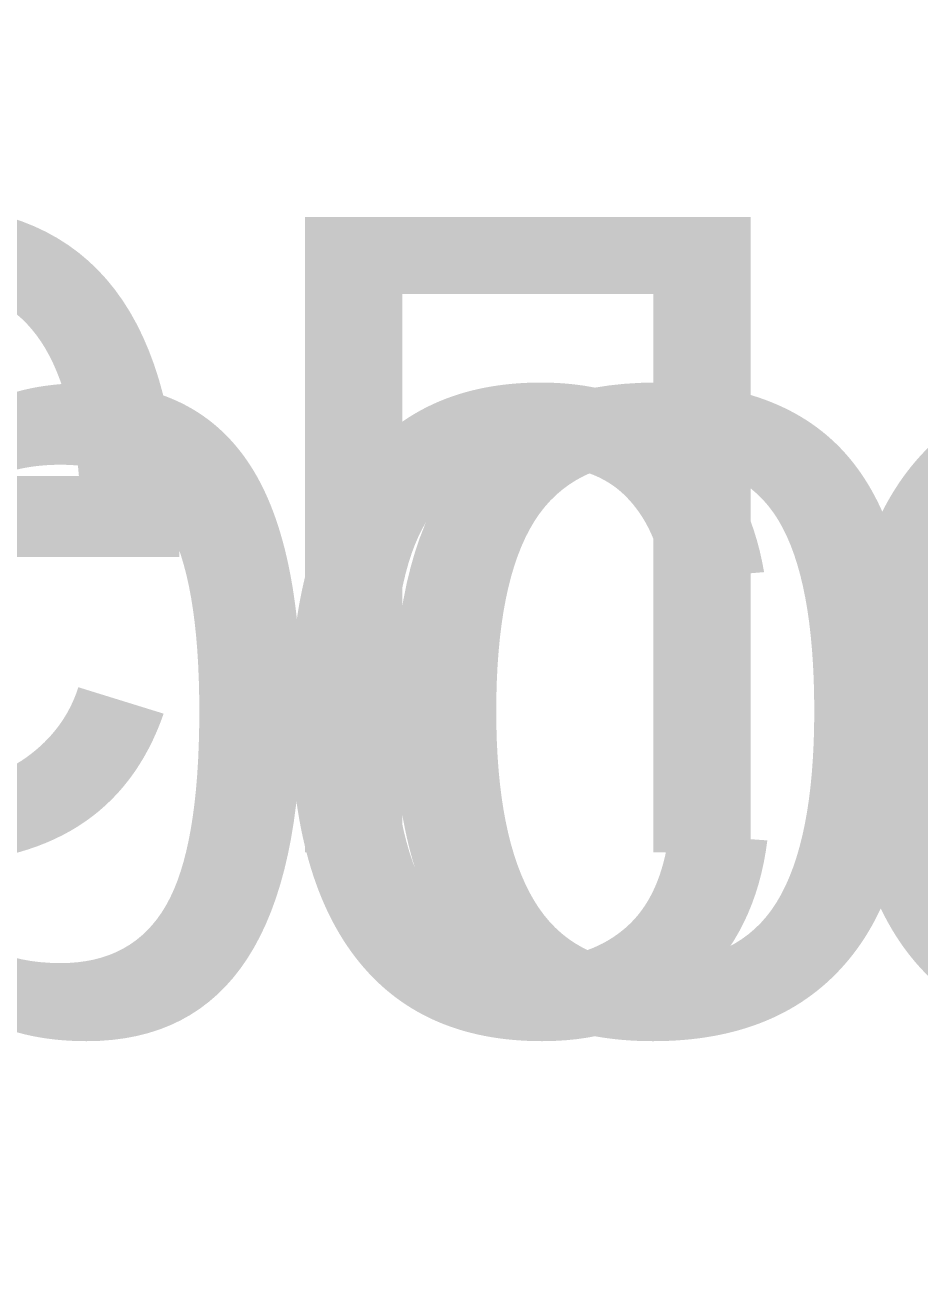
# Model space of a CAD drawing. Header units: millimetres. Extents: x 1642 to 8783, y 1095 to 5441.
# Drawn here: x 4493 to 4568.7, y 1095.1 to 1201.2 of the extents above; entities that cross this region are included whole.
import ezdxf
from ezdxf.enums import TextEntityAlignment as Align

# ---------------------------------------------------------------- set-up
doc = ezdxf.new("R2018")
doc.units = ezdxf.units.MM
doc.layers.add('Размеры на чертеже', color=250, linetype='Continuous', lineweight=25)
doc.styles.add('-ISOCPEUR-', font='isocpeur.ttf')
doc.styles.get("Standard").update_dxf_attribs({"font": 'arial.ttf'})

# ---------------------------------------------------------------- blocks, each defined once
blk = doc.blocks.new('*U306')
blk.add_attdef('РАЗРАБОТАЛ', text='', height=2.5).set_placement((424.5, -264.22), align=Align.MIDDLE_LEFT)
at = {"flags": 8}
for tag, height, p in [('ДАТА', 2.5, (464.07, -264.4)), ('ЛИСТ', 3, (560.39, -271.92)), ('ЛИСТОВ', 3, (577.89, -271.92))]:
    blk.add_attdef(tag, text='', height=height, dxfattribs=at).set_placement(p, align=Align.MIDDLE_CENTER)
blk.add_attdef('ПРОВЕРИЛ', (424.75, -270.73), '', height=2.5)
at = {"lineweight": 30, "flags": 104}
for tag, p in [('ТЕПЛОВЫЕ_СЕТИ', (504, -269.5)), ('ИМЯ_ЧЕРТЕЖА', (504, -284.5))]:
    blk.add_attdef(tag, text='', height=3, dxfattribs=at).set_placement(p, align=Align.MIDDLE_CENTER)
at = {"style": '-ISOCPEUR-', "flags": 8}
blk.add_attdef('ФОРМАТ', text='', height=3, dxfattribs=at).set_placement((554.97, -294.75), align=Align.MIDDLE_CENTER)
blk = doc.blocks.new('*U307')
blk.add_attdef('РАЗРАБОТАЛ', text='', height=2.5).set_placement((721.5, -264.22), align=Align.MIDDLE_LEFT)
at = {"flags": 8}
for tag, height, p in [('ДАТА', 2.5, (761.07, -264.4)), ('ЛИСТ', 3, (857.39, -271.92)), ('ЛИСТОВ', 3, (874.89, -271.92))]:
    blk.add_attdef(tag, text='', height=height, dxfattribs=at).set_placement(p, align=Align.MIDDLE_CENTER)
blk.add_attdef('ПРОВЕРИЛ', (721.75, -270.73), '', height=2.5)
at = {"lineweight": 30, "flags": 104}
for tag, p in [('ТЕПЛОВЫЕ_СЕТИ', (801, -269.5)), ('ИМЯ_ЧЕРТЕЖА', (801, -284.5))]:
    blk.add_attdef(tag, text='', height=3, dxfattribs=at).set_placement(p, align=Align.MIDDLE_CENTER)
at = {"style": '-ISOCPEUR-', "flags": 8}
blk.add_attdef('ФОРМАТ', text='', height=3, dxfattribs=at).set_placement((851.97, -294.75), align=Align.MIDDLE_CENTER)

msp = doc.modelspace()

# ---------------------------------------------------------------- block references
at = {"layer": 'Размеры на чертеже', "lineweight": 90}
ref = msp.add_blockref('*U306', (2909.904, 1470.682), dxfattribs=at)
lines = msp.add_mtext('Схема участка тепловой сети', dxfattribs={"layer": '0', "insert": (3413.904, 1186.182), "char_height": 70, "attachment_point": 1})
ref.add_attrib('ИМЯ_ЧЕРТЕЖА', '', (3413.904, 1186.182), dxfattribs={"flags": 104}).embed_mtext(lines)
ref = msp.add_blockref('*U307', (3599.971, 1470.682), dxfattribs=at)
lines = msp.add_mtext('Продольный профиль участка тепловой сети', dxfattribs={"layer": '0', "insert": (4400.971, 1186.182), "char_height": 70, "attachment_point": 1})
ref.add_attrib('ИМЯ_ЧЕРТЕЖА', '', (4400.971, 1186.182), dxfattribs={"flags": 104}).embed_mtext(lines)
lines = msp.add_mtext('Тепловые сети', dxfattribs={"layer": '0', "insert": (4400.971, 1201.182), "char_height": 70, "attachment_point": 1})
ref.add_attrib('ТЕПЛОВЫЕ_СЕТИ', '', (4400.971, 1201.182), dxfattribs={"flags": 104}).embed_mtext(lines)

doc.saveas('drawing.dxf')
